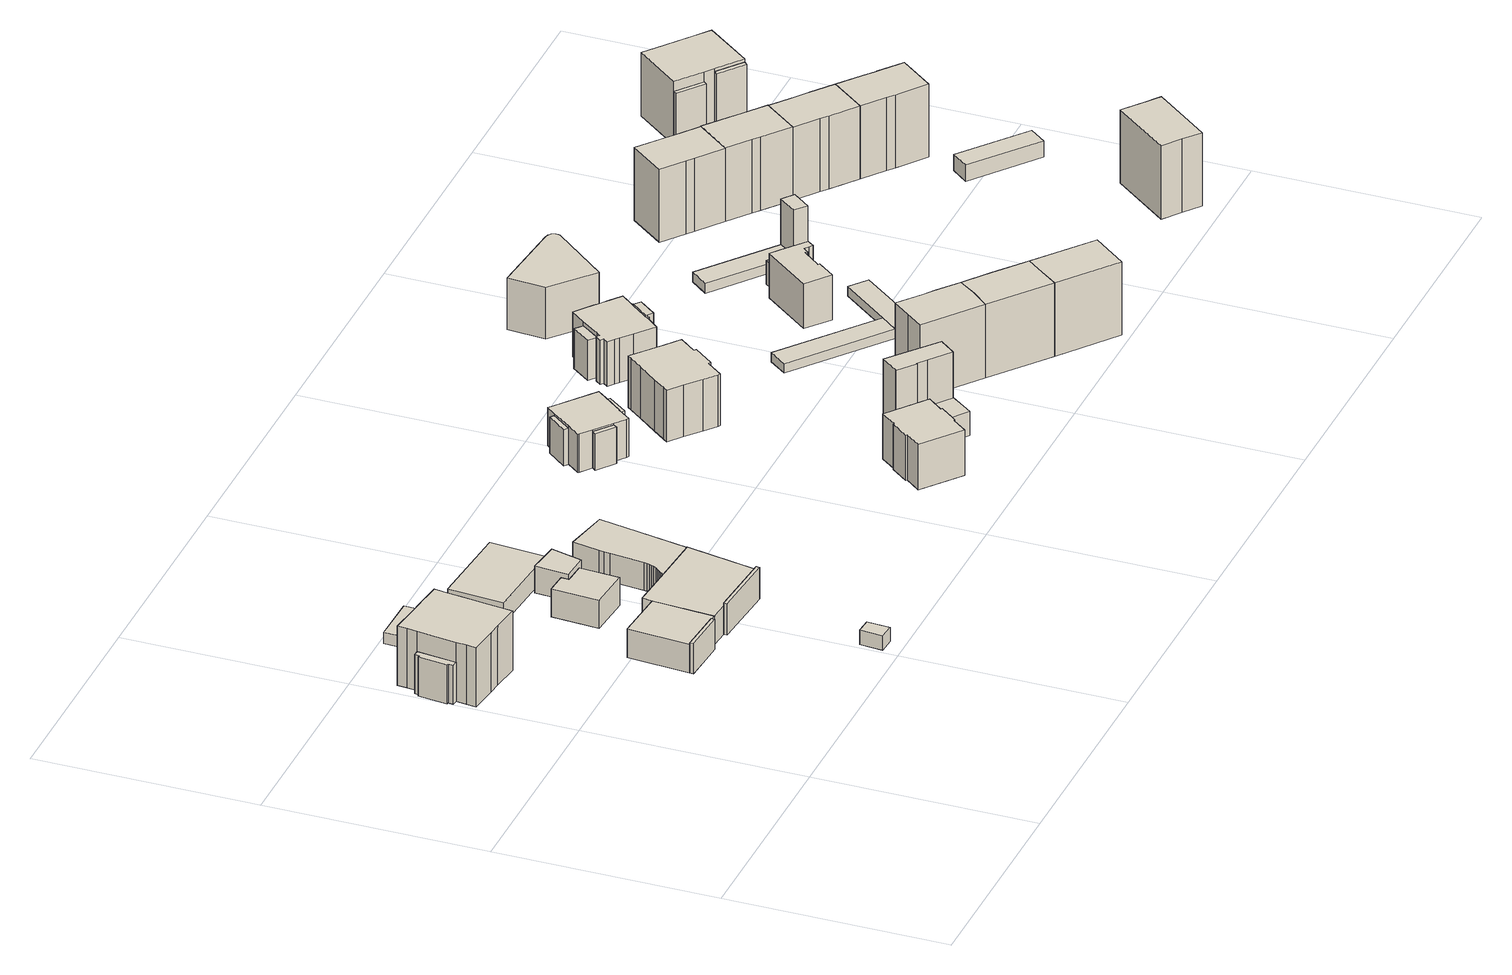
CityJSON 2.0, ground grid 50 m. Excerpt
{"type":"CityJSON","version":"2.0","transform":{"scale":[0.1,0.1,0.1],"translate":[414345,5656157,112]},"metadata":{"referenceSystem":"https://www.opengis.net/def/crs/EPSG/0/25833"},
"CityObjects":{
"building1":{"type":"Building","attributes":{"Gemeindeschluessel":14612000,"Geometrietyp2DReferenz":"3000","function":"31001_9998","roofType":"9999"},"children":["building1-1","building1-2","building1-3"]},
"building1-1":{"type":"BuildingPart","attributes":{"Dachtyp_tdc":"tdcFreeFormRoof","Dachneigung":77.12,"QualitaetDacherkennung":40,"Geometrietyp2DReferenz":"3000","measuredHeight":11.7,"roofType":"5000"},"parents":["building1"],"geometry":[{"type":"Solid","lod":"1","boundaries":[[[[0,1,2,3,4,5,6,7]],[[8,9,10,11,12,13,14,15]],[[7,9,8,0]],[[6,10,9,7]],[[5,11,10,6]],[[4,12,11,5]],[[3,13,12,4]],[[2,14,13,3]],[[1,15,14,2]],[[0,8,15,1]]]]}]},
"building1-2":{"type":"BuildingPart","attributes":{"Dachtyp_tdc":"tdcHipRoof","Dachneigung":29.69,"QualitaetDacherkennung":65,"Geometrietyp2DReferenz":"3000","measuredHeight":16.37,"roofType":"3200"},"parents":["building1"],"geometry":[{"type":"Solid","lod":"1","boundaries":[[[[16,17,18,19,20,21,22,23,24,25,26,27,28,29,30,31,32]],[[33,34,35,36,37,38,39,14,13,40,41,42,43,44,45,46,47]],[[32,33,47,16]],[[31,34,33,32]],[[30,35,34,31]],[[29,36,35,30]],[[28,37,36,29]],[[27,38,37,28]],[[26,39,38,27]],[[25,14,39,26]],[[24,13,14,25]],[[23,40,13,24]],[[22,41,40,23]],[[21,42,41,22]],[[20,43,42,21]],[[19,44,43,20]],[[18,45,44,19]],[[17,46,45,18]],[[16,47,46,17]]]]}]},
"building1-3":{"type":"BuildingPart","attributes":{"Dachtyp_tdc":"tdcFreeFormRoof","Dachneigung":70.6,"QualitaetDacherkennung":43,"Geometrietyp2DReferenz":"3000","measuredHeight":10.76,"roofType":"5000"},"parents":["building1"],"geometry":[{"type":"Solid","lod":"1","boundaries":[[[[48,49,50,51,52,53]],[[54,55,56,57,33,47]],[[53,54,47,48]],[[52,55,54,53]],[[51,56,55,52]],[[50,57,56,51]],[[49,33,57,50]],[[48,47,33,49]]]]}]},
"building2":{"type":"Building","attributes":{"Dachtyp_tdc":"tdcPolyFlatRoof","Gemeindeschluessel":14612000,"Dachneigung":0,"QualitaetDacherkennung":76,"Geometrietyp2DReferenz":"3000","measuredHeight":2.68,"function":"31001_9998","roofType":"1000"},"geometry":[{"type":"Solid","lod":"1","boundaries":[[[[58,59,60,61]],[[62,63,64,65]],[[61,63,62,58]],[[60,64,63,61]],[[59,65,64,60]],[[58,62,65,59]]]]}]},
"building3":{"type":"Building","attributes":{"Dachtyp_tdc":"tdcPolyFlatRoof","Gemeindeschluessel":14612000,"Dachneigung":7.28,"QualitaetDacherkennung":83,"Geometrietyp2DReferenz":"3000","measuredHeight":3.56,"function":"31001_9998","roofType":"2100"},"geometry":[{"type":"Solid","lod":"1","boundaries":[[[[66,67,68,69]],[[70,71,72,73]],[[69,71,70,66]],[[68,72,71,69]],[[67,73,72,68]],[[66,70,73,67]]]]}]},
"building4":{"type":"Building","attributes":{"Gemeindeschluessel":14612000,"Geometrietyp2DReferenz":"3000","function":"31001_9998","roofType":"9999"},"children":["building4-1","building4-2","building4-3","building4-4","building4-5"]},
"building4-1":{"type":"BuildingPart","attributes":{"Dachtyp_tdc":"tdcPolyFlatRoof","Dachneigung":0,"QualitaetDacherkennung":68,"Geometrietyp2DReferenz":"3000","measuredHeight":6.8,"roofType":"1000"},"parents":["building4"],"geometry":[{"type":"Solid","lod":"1","boundaries":[[[[74,75,76,77,78,79,80]],[[81,82,83,84,85,86,87]],[[80,82,81,74]],[[79,83,82,80]],[[78,84,83,79]],[[77,85,84,78]],[[76,86,85,77]],[[75,87,86,76]],[[74,81,87,75]]]]}]},
"building4-2":{"type":"BuildingPart","attributes":{"Dachtyp_tdc":"tdcPolyFlatRoof","Dachneigung":0,"QualitaetDacherkennung":80,"Geometrietyp2DReferenz":"3000","measuredHeight":6.83,"roofType":"1000"},"parents":["building4"],"geometry":[{"type":"Solid","lod":"1","boundaries":[[[[78,77,88,89,90]],[[84,91,92,93,85]],[[90,91,84,78]],[[89,92,91,90]],[[88,93,92,89]],[[77,85,93,88]],[[78,84,85,77]]]]}]},
"building4-3":{"type":"BuildingPart","attributes":{"Dachtyp_tdc":"tdcFreeFormRoof","Dachneigung":68.55,"QualitaetDacherkennung":29,"Geometrietyp2DReferenz":"3000","measuredHeight":8.02,"roofType":"5000"},"parents":["building4"],"geometry":[{"type":"Solid","lod":"1","boundaries":[[[[94,95,96,97]],[[82,98,99,83]],[[97,98,82,94]],[[96,99,98,97]],[[95,83,99,96]],[[94,82,83,95]]]]}]},
"building4-4":{"type":"BuildingPart","attributes":{"Dachtyp_tdc":"tdcPolyFlatRoof","Dachneigung":0,"QualitaetDacherkennung":92,"Geometrietyp2DReferenz":"3000","measuredHeight":6.71,"roofType":"1000"},"parents":["building4"],"geometry":[{"type":"Solid","lod":"1","boundaries":[[[[100,101,102,103,104,105,106,107,108,109,110,111,112,113,114,115,116]],[[81,87,117,118,119,120,121,122,123,124,125,126,127,128,129,130,131]],[[116,87,81,100]],[[115,117,87,116]],[[114,118,117,115]],[[113,119,118,114]],[[112,120,119,113]],[[111,121,120,112]],[[110,122,121,111]],[[109,123,122,110]],[[108,124,123,109]],[[107,125,124,108]],[[106,126,125,107]],[[105,127,126,106]],[[104,128,127,105]],[[103,129,128,104]],[[102,130,129,103]],[[101,131,130,102]],[[100,81,131,101]]]]}]},
"building4-5":{"type":"BuildingPart","attributes":{"Dachtyp_tdc":"tdcPolyFlatRoof","Dachneigung":0,"QualitaetDacherkennung":47,"Geometrietyp2DReferenz":"3000","measuredHeight":7.21,"roofType":"1000"},"parents":["building4"],"geometry":[{"type":"Solid","lod":"1","boundaries":[[[[132,133,134,135]],[[91,136,137,92]],[[135,136,91,132]],[[134,137,136,135]],[[133,92,137,134]],[[132,91,92,133]]]]}]},
"building5":{"type":"Building","attributes":{"Dachtyp_tdc":"tdcPolyFlatRoof","Gemeindeschluessel":14612000,"Dachneigung":0,"QualitaetDacherkennung":66,"Geometrietyp2DReferenz":"3000","measuredHeight":6.58,"function":"31001_9998","roofType":"1000"},"geometry":[{"type":"Solid","lod":"1","boundaries":[[[[138,139,140,141,142,143]],[[144,145,146,147,148,149]],[[143,145,144,138]],[[142,146,145,143]],[[141,147,146,142]],[[140,148,147,141]],[[139,149,148,140]],[[138,144,149,139]]]]}]},
"building6":{"type":"Building","attributes":{"Dachtyp_tdc":"tdcGableRoof","Gemeindeschluessel":14612000,"Dachneigung":13.09,"QualitaetDacherkennung":87,"Geometrietyp2DReferenz":"3000","measuredHeight":5.68,"function":"31001_9998","roofType":"3100"},"geometry":[{"type":"Solid","lod":"1","boundaries":[[[[150,151,152,153]],[[154,155,156,157]],[[153,155,154,150]],[[152,156,155,153]],[[151,157,156,152]],[[150,154,157,151]]]]}]},
"building7":{"type":"Building","attributes":{"Dachtyp_tdc":"tdcPolyFlatRoof","Gemeindeschluessel":14612000,"Dachneigung":3.24,"QualitaetDacherkennung":78,"Geometrietyp2DReferenz":"3000","measuredHeight":6.58,"function":"31001_9998","roofType":"2100"},"geometry":[{"type":"Solid","lod":"1","boundaries":[[[[158,159,160,161]],[[162,163,164,165]],[[161,163,162,158]],[[160,164,163,161]],[[159,165,164,160]],[[158,162,165,159]]]]}]},
"building8":{"type":"Building","attributes":{"Dachtyp_tdc":"tdcHipRoof","Gemeindeschluessel":14612000,"Dachneigung":22.91,"QualitaetDacherkennung":71,"Geometrietyp2DReferenz":"3000","measuredHeight":12.13,"function":"31001_9998","roofType":"3200"},"geometry":[{"type":"Solid","lod":"1","boundaries":[[[[166,167,168,169,170,171,172,173,174,175,176,177,178,179]],[[180,181,182,183,184,185,186,187,188,189,190,191,192,193]],[[179,181,180,166]],[[178,182,181,179]],[[177,183,182,178]],[[176,184,183,177]],[[175,185,184,176]],[[174,186,185,175]],[[173,187,186,174]],[[172,188,187,173]],[[171,189,188,172]],[[170,190,189,171]],[[169,191,190,170]],[[168,192,191,169]],[[167,193,192,168]],[[166,180,193,167]]]]}]},
"building9":{"type":"Building","attributes":{"Gemeindeschluessel":14612000,"Geometrietyp2DReferenz":"3000","function":"31001_9998","roofType":"9999"},"children":["building9-1","building9-2","building9-3","building9-4","building9-5"]},
"building9-1":{"type":"BuildingPart","attributes":{"Dachtyp_tdc":"tdcFreeFormRoof","Dachneigung":55.07,"QualitaetDacherkennung":5,"Geometrietyp2DReferenz":"3000","measuredHeight":9.08,"roofType":"5000"},"parents":["building9"],"geometry":[{"type":"Solid","lod":"1","boundaries":[[[[194,195,196,197]],[[198,199,200,201]],[[197,198,201,194]],[[196,199,198,197]],[[195,200,199,196]],[[194,201,200,195]]]]}]},
"building9-2":{"type":"BuildingPart","attributes":{"Dachtyp_tdc":"tdcTentRoof","Dachneigung":23.55,"QualitaetDacherkennung":60,"Geometrietyp2DReferenz":"3000","measuredHeight":10.52,"roofType":"3500"},"parents":["building9"],"geometry":[{"type":"Solid","lod":"1","boundaries":[[[[202,203,204,205,206,207,208,209,210,211,212,213,214,215]],[[216,217,218,219,220,221,222,223,224,201,200,225,226,227]],[[214,217,216,215]],[[213,218,217,214]],[[212,219,218,213]],[[211,220,219,212]],[[210,221,220,211]],[[209,222,221,210]],[[208,223,222,209]],[[207,224,223,208]],[[206,201,224,207]],[[205,200,201,206]],[[204,225,200,205]],[[203,226,225,204]],[[202,227,226,203]],[[215,216,227,202]]]]}]},
"building9-3":{"type":"BuildingPart","attributes":{"Dachtyp_tdc":"tdcFreeFormRoof","Dachneigung":49.3,"QualitaetDacherkennung":34,"Geometrietyp2DReferenz":"3000","measuredHeight":8.2,"roofType":"5000"},"parents":["building9"],"geometry":[{"type":"Solid","lod":"1","boundaries":[[[[228,229,230,231,232,233,234,235]],[[236,237,238,239,240,219,218,241]],[[235,237,236,228]],[[234,238,237,235]],[[233,239,238,234]],[[232,240,239,233]],[[231,219,240,232]],[[230,218,219,231]],[[229,241,218,230]],[[228,236,241,229]]]]}]},
"building9-4":{"type":"BuildingPart","attributes":{"Dachtyp_tdc":"tdcGableRoof","Dachneigung":22.53,"QualitaetDacherkennung":47,"Geometrietyp2DReferenz":"3000","measuredHeight":9.14,"roofType":"3100"},"parents":["building9"],"geometry":[{"type":"Solid","lod":"1","boundaries":[[[[242,243,244,245]],[[216,227,246,247]],[[244,227,216,245]],[[243,246,227,244]],[[242,247,246,243]],[[245,216,247,242]]]]}]},
"building9-5":{"type":"BuildingPart","attributes":{"Dachtyp_tdc":"tdcGableRoof","Dachneigung":24.56,"QualitaetDacherkennung":49,"Geometrietyp2DReferenz":"3000","measuredHeight":9.2,"roofType":"3100"},"parents":["building9"],"geometry":[{"type":"Solid","lod":"1","boundaries":[[[[248,249,250,251]],[[220,252,253,221]],[[251,252,220,248]],[[250,253,252,251]],[[249,221,253,250]],[[248,220,221,249]]]]}]},
"building10":{"type":"Building","attributes":{"Gemeindeschluessel":14612000,"Geometrietyp2DReferenz":"3000","function":"31001_9998","roofType":"9999"},"children":["building10-1","building10-2"]},
"building10-1":{"type":"BuildingPart","attributes":{"Dachtyp_tdc":"tdcFreeFormRoof","Dachneigung":62.85,"QualitaetDacherkennung":5,"Geometrietyp2DReferenz":"3000","measuredHeight":19.36,"roofType":"5000"},"parents":["building10"],"geometry":[{"type":"Solid","lod":"1","boundaries":[[[[254,255,256,257,258,259,260,261,262,263]],[[264,265,266,267,268,269,270,271,272,273]],[[263,265,264,254]],[[262,266,265,263]],[[261,267,266,262]],[[260,268,267,261]],[[259,269,268,260]],[[258,270,269,259]],[[257,271,270,258]],[[256,272,271,257]],[[255,273,272,256]],[[254,264,273,255]]]]}]},
"building10-2":{"type":"BuildingPart","attributes":{"Dachtyp_tdc":"tdcPolyFlatRoof","Dachneigung":4.81,"QualitaetDacherkennung":72,"Geometrietyp2DReferenz":"3000","measuredHeight":5.94,"roofType":"2100"},"parents":["building10"],"geometry":[{"type":"Solid","lod":"1","boundaries":[[[[274,275,276,277,278,279]],[[280,281,272,271,282,283]],[[279,281,280,274]],[[278,272,281,279]],[[277,271,272,278]],[[276,282,271,277]],[[275,283,282,276]],[[274,280,283,275]]]]}]},
"building11":{"type":"Building","attributes":{"Dachtyp_tdc":"tdcHipRoof","Gemeindeschluessel":14612000,"Dachneigung":24.97,"QualitaetDacherkennung":79,"Geometrietyp2DReferenz":"3000","measuredHeight":13.96,"function":"31001_9998","roofType":"3200"},"geometry":[{"type":"Solid","lod":"1","boundaries":[[[[284,285,286,287,288,289,290,291,292,293,294,295,296,297,298,299,300,301]],[[302,303,304,305,306,307,308,309,310,311,312,313,314,315,316,317,318,319]],[[301,303,302,284]],[[300,304,303,301]],[[299,305,304,300]],[[298,306,305,299]],[[297,307,306,298]],[[296,308,307,297]],[[295,309,308,296]],[[294,310,309,295]],[[293,311,310,294]],[[292,312,311,293]],[[291,313,312,292]],[[290,314,313,291]],[[289,315,314,290]],[[288,316,315,289]],[[287,317,316,288]],[[286,318,317,287]],[[285,319,318,286]],[[284,302,319,285]]]]}]},
"building12":{"type":"Building","attributes":{"Dachtyp_tdc":"tdcGableRoof","Gemeindeschluessel":14612000,"Dachneigung":35.28,"QualitaetDacherkennung":70,"Geometrietyp2DReferenz":"3000","measuredHeight":19.26,"function":"31001_9998","roofType":"3100"},"geometry":[{"type":"Solid","lod":"1","boundaries":[[[[320,321,322,323,324,325,326,327]],[[328,329,330,331,332,333,334,335]],[[327,329,328,320]],[[326,330,329,327]],[[325,331,330,326]],[[324,332,331,325]],[[323,333,332,324]],[[322,334,333,323]],[[321,335,334,322]],[[320,328,335,321]]]]}]},
"building13":{"type":"Building","attributes":{"Gemeindeschluessel":14612000,"Geometrietyp2DReferenz":"3000","function":"31001_9998","roofType":"9999"},"children":["building13-1","building13-2","building13-3"]},
"building13-1":{"type":"BuildingPart","attributes":{"Dachtyp_tdc":"tdcFreeFormRoof","Dachneigung":23.14,"QualitaetDacherkennung":11,"Geometrietyp2DReferenz":"3000","measuredHeight":11.08,"roofType":"5000"},"parents":["building13"],"geometry":[{"type":"Solid","lod":"1","boundaries":[[[[336,337,338,339,340,341]],[[342,343,344,345,346,347]],[[341,342,347,336]],[[340,343,342,341]],[[339,344,343,340]],[[338,345,344,339]],[[337,346,345,338]],[[336,347,346,337]]]]}]},
"building13-2":{"type":"BuildingPart","attributes":{"Dachtyp_tdc":"tdcPolyFlatRoof","Dachneigung":18.77,"QualitaetDacherkennung":40,"Geometrietyp2DReferenz":"3000","measuredHeight":9.88,"roofType":"2100"},"parents":["building13"],"geometry":[{"type":"Solid","lod":"1","boundaries":[[[[348,349,350,351]],[[352,353,354,355]],[[351,353,352,348]],[[350,354,353,351]],[[349,355,354,350]],[[348,352,355,349]]]]}]},
"building13-3":{"type":"BuildingPart","attributes":{"Dachtyp_tdc":"tdcTentRoof","Dachneigung":29.24,"QualitaetDacherkennung":59,"Geometrietyp2DReferenz":"3000","measuredHeight":12.45,"roofType":"3500"},"parents":["building13"],"geometry":[{"type":"Solid","lod":"1","boundaries":[[[[356,357,358,359,360,361,362,363,364,365,366,367,368,369,370,371,372,373,374,375,376,377,378]],[[379,380,354,353,381,382,383,384,385,386,347,346,345,387,388,389,390,391,392,393,394,395,396]],[[378,380,379,356]],[[377,354,380,378]],[[376,353,354,377]],[[375,381,353,376]],[[374,382,381,375]],[[373,383,382,374]],[[372,384,383,373]],[[371,385,384,372]],[[370,386,385,371]],[[369,347,386,370]],[[368,346,347,369]],[[367,345,346,368]],[[366,387,345,367]],[[365,388,387,366]],[[364,389,388,365]],[[363,390,389,364]],[[362,391,390,363]],[[361,392,391,362]],[[360,393,392,361]],[[359,394,393,360]],[[358,395,394,359]],[[357,396,395,358]],[[356,379,396,357]]]]}]},
"building14":{"type":"Building","attributes":{"Dachtyp_tdc":"tdcPolyFlatRoof","Gemeindeschluessel":14612000,"Dachneigung":2.9,"QualitaetDacherkennung":82,"Geometrietyp2DReferenz":"3000","measuredHeight":2.39,"function":"31001_2463","roofType":"2100"},"geometry":[{"type":"Solid","lod":"1","boundaries":[[[[397,398,399,400]],[[401,402,403,404]],[[400,402,401,397]],[[399,403,402,400]],[[398,404,403,399]],[[397,401,404,398]]]]}]},
"building15":{"type":"Building","attributes":{"Dachtyp_tdc":"tdcGableRoof","Gemeindeschluessel":14612000,"Dachneigung":35.36,"QualitaetDacherkennung":72,"Geometrietyp2DReferenz":"3000","measuredHeight":19.26,"function":"31001_9998","roofType":"3100"},"geometry":[{"type":"Solid","lod":"1","boundaries":[[[[405,322,406,407,408,409,410,324,323]],[[411,333,332,412,413,414,415,416,334]],[[323,333,411,405]],[[324,332,333,323]],[[410,412,332,324]],[[409,413,412,410]],[[408,414,413,409]],[[407,415,414,408]],[[406,416,415,407]],[[322,334,416,406]],[[405,411,334,322]]]]}]},
"building16":{"type":"Building","attributes":{"Dachtyp_tdc":"tdcGableRoof","Gemeindeschluessel":14612000,"Dachneigung":35.28,"QualitaetDacherkennung":72,"Geometrietyp2DReferenz":"3000","measuredHeight":19.25,"function":"31001_9998","roofType":"3100"},"geometry":[{"type":"Solid","lod":"1","boundaries":[[[[417,418,408,406]],[[419,416,414,420]],[[406,416,419,417]],[[408,414,416,406]],[[418,420,414,408]],[[417,419,420,418]]]]}]},
"building17":{"type":"Building","attributes":{"Gemeindeschluessel":14612000,"Dachtyp_tdc":"tdcPolyFlatRoof","Dachneigung":0,"QualitaetDacherkennung":47,"Geometrietyp2DReferenz":"3000","measuredHeight":12.3,"function":"31001_9998","roofType":"1000"},"geometry":[{"type":"Solid","lod":"1","boundaries":[[[[421,422,423,424,425,426,427,428,429,430,431,432,433,434,435,436]],[[437,438,439,440,441,442,443,444,445,446,447,448,449,450,451,452]],[[436,438,437,421]],[[435,439,438,436]],[[434,440,439,435]],[[433,441,440,434]],[[432,442,441,433]],[[431,443,442,432]],[[430,444,443,431]],[[429,445,444,430]],[[428,446,445,429]],[[427,447,446,428]],[[426,448,447,427]],[[425,449,448,426]],[[424,450,449,425]],[[423,451,450,424]],[[422,452,451,423]],[[421,437,452,422]]]]}]},
"building18":{"type":"Building","attributes":{"Dachtyp_tdc":"tdcPolyFlatRoof","Gemeindeschluessel":14612000,"Dachneigung":0,"QualitaetDacherkennung":65,"Geometrietyp2DReferenz":"3000","measuredHeight":2.32,"function":"31001_2463","roofType":"1000"},"geometry":[{"type":"Solid","lod":"1","boundaries":[[[[453,454,455,456,457]],[[404,403,458,459,460]],[[457,403,404,453]],[[456,458,403,457]],[[455,459,458,456]],[[454,460,459,455]],[[453,404,460,454]]]]}]},
"building19":{"type":"Building","attributes":{"Dachtyp_tdc":"tdcPolyFlatRoof","Gemeindeschluessel":14612000,"Dachneigung":3.62,"QualitaetDacherkennung":62,"Geometrietyp2DReferenz":"3000","measuredHeight":10.94,"function":"31001_9998","roofType":"2100"},"geometry":[{"type":"Solid","lod":"1","boundaries":[[[[461,462,463,464,465,466,467,468,469,470,471,472,473,474,475]],[[476,477,478,479,480,481,482,483,484,485,486,487,488,489,490]],[[475,477,476,461]],[[474,478,477,475]],[[473,479,478,474]],[[472,480,479,473]],[[471,481,480,472]],[[470,482,481,471]],[[469,483,482,470]],[[468,484,483,469]],[[467,485,484,468]],[[466,486,485,467]],[[465,487,486,466]],[[464,488,487,465]],[[463,489,488,464]],[[462,490,489,463]],[[461,476,490,462]]]]}]},
"building20":{"type":"Building","attributes":{"Dachtyp_tdc":"tdcPolyFlatRoof","Gemeindeschluessel":14612000,"Dachneigung":17.4,"QualitaetDacherkennung":10,"Geometrietyp2DReferenz":"3000","measuredHeight":6.63,"function":"31001_9998","roofType":"2100"},"geometry":[{"type":"Solid","lod":"1","boundaries":[[[[491,492,493,494]],[[495,496,497,498]],[[494,496,495,491]],[[493,497,496,494]],[[492,498,497,493]],[[491,495,498,492]]]]}]},
"building21":{"type":"Building","attributes":{"Dachtyp_tdc":"tdcPolyFlatRoof","Gemeindeschluessel":14612000,"Dachneigung":2.65,"QualitaetDacherkennung":78,"Geometrietyp2DReferenz":"3000","measuredHeight":2.42,"function":"31001_2463","roofType":"2100"},"geometry":[{"type":"Solid","lod":"1","boundaries":[[[[499,500,501,502]],[[503,504,505,506]],[[502,504,503,499]],[[501,505,504,502]],[[500,506,505,501]],[[499,503,506,500]]]]}]},
"building22":{"type":"Building","attributes":{"Dachtyp_tdc":"tdcGableRoof","Gemeindeschluessel":14612000,"Dachneigung":58.42,"QualitaetDacherkennung":4,"Geometrietyp2DReferenz":"3000","measuredHeight":14.55,"function":"31001_2463","roofType":"3100"},"geometry":[{"type":"Solid","lod":"1","boundaries":[[[[507,508,509,510]],[[506,505,511,512]],[[510,505,506,507]],[[509,511,505,510]],[[508,512,511,509]],[[507,506,512,508]]]]}]},
"building23":{"type":"Building","attributes":{"Dachtyp_tdc":"tdcFreeFormRoof","Gemeindeschluessel":14612000,"Dachneigung":35.99,"QualitaetDacherkennung":70,"Geometrietyp2DReferenz":"3000","measuredHeight":19.2,"function":"31001_9998","roofType":"5000"},"geometry":[{"type":"Solid","lod":"1","boundaries":[[[[513,514,515,516,517,518,519,520]],[[521,522,523,524,525,526,527,528]],[[520,522,521,513]],[[519,523,522,520]],[[518,524,523,519]],[[517,525,524,518]],[[516,526,525,517]],[[515,527,526,516]],[[514,528,527,515]],[[513,521,528,514]]]]}]},
"building24":{"type":"Building","attributes":{"Dachtyp_tdc":"tdcFreeFormRoof","Gemeindeschluessel":14612000,"Dachneigung":35.92,"QualitaetDacherkennung":72,"Geometrietyp2DReferenz":"3000","measuredHeight":19.21,"function":"31001_9998","roofType":"5000"},"geometry":[{"type":"Solid","lod":"1","boundaries":[[[[529,530,531,532,533,534,535,536]],[[528,527,537,538,539,540,541,542]],[[536,527,528,529]],[[535,537,527,536]],[[534,538,537,535]],[[533,539,538,534]],[[532,540,539,533]],[[531,541,540,532]],[[530,542,541,531]],[[529,528,542,530]]]]}]},
"building25":{"type":"Building","attributes":{"Dachtyp_tdc":"tdcGableRoof","Gemeindeschluessel":14612000,"Dachneigung":35.6,"QualitaetDacherkennung":80,"Geometrietyp2DReferenz":"3000","measuredHeight":19.22,"function":"31001_9998","roofType":"3100"},"geometry":[{"type":"Solid","lod":"1","boundaries":[[[[543,544,545,546,547,548,549]],[[550,551,552,553,554,555,556]],[[549,551,550,543]],[[548,552,551,549]],[[547,553,552,548]],[[546,554,553,547]],[[545,555,554,546]],[[544,556,555,545]],[[543,550,556,544]]]]}]},
"building26":{"type":"Building","attributes":{"Dachtyp_tdc":"tdcFreeFormRoof","Gemeindeschluessel":14612000,"Dachneigung":35.3,"QualitaetDacherkennung":72,"Geometrietyp2DReferenz":"3000","measuredHeight":19.19,"function":"31001_9998","roofType":"5000"},"geometry":[{"type":"Solid","lod":"1","boundaries":[[[[557,558,559,560,561,562,563,564,565]],[[540,539,566,567,568,569,570,571,572]],[[565,539,540,557]],[[564,566,539,565]],[[563,567,566,564]],[[562,568,567,563]],[[561,569,568,562]],[[560,570,569,561]],[[559,571,570,560]],[[558,572,571,559]],[[557,540,572,558]]]]}]},
"building27":{"type":"Building","attributes":{"Dachtyp_tdc":"tdcHipAndGableRoof","Gemeindeschluessel":14612000,"Dachneigung":14.43,"QualitaetDacherkennung":9,"Geometrietyp2DReferenz":"3000","measuredHeight":5.55,"function":"31001_2463","roofType":"5000"},"geometry":[{"type":"Solid","lod":"1","boundaries":[[[[573,574,575,576]],[[577,578,579,580]],[[576,578,577,573]],[[575,579,578,576]],[[574,580,579,575]],[[573,577,580,574]]]]}]},
"building28":{"type":"Building","attributes":{"Dachtyp_tdc":"tdcFreeFormRoof","Gemeindeschluessel":14612000,"Dachneigung":35.57,"QualitaetDacherkennung":72,"Geometrietyp2DReferenz":"3000","measuredHeight":19.19,"function":"31001_9998","roofType":"5000"},"geometry":[{"type":"Solid","lod":"1","boundaries":[[[[561,560,581,582,583,584,585,586,587]],[[569,588,589,590,591,592,593,594,570]],[[587,588,569,561]],[[586,589,588,587]],[[585,590,589,586]],[[584,591,590,585]],[[583,592,591,584]],[[582,593,592,583]],[[581,594,593,582]],[[560,570,594,581]],[[561,569,570,560]]]]}]},
"building29":{"type":"Building","attributes":{"Gemeindeschluessel":14612000,"Geometrietyp2DReferenz":"3000","function":"31001_9998","roofType":"9999"},"children":["building29-1","building29-2","building29-3","building29-4","building29-5"]},
"building29-1":{"type":"BuildingPart","attributes":{"Dachtyp_tdc":"tdcFreeFormRoof","Dachneigung":67.02,"QualitaetDacherkennung":8,"Geometrietyp2DReferenz":"3000","measuredHeight":13.4,"roofType":"5000"},"parents":["building29"],"geometry":[{"type":"Solid","lod":"1","boundaries":[[[[595,596,597,598]],[[599,600,601,602]],[[598,600,599,595]],[[597,601,600,598]],[[596,602,601,597]],[[595,599,602,596]]]]}]},
"building29-2":{"type":"BuildingPart","attributes":{"Dachtyp_tdc":"tdcPolyFlatRoof","Dachneigung":15.91,"QualitaetDacherkennung":31,"Geometrietyp2DReferenz":"3000","measuredHeight":12.54,"roofType":"2100"},"parents":["building29"],"geometry":[{"type":"Solid","lod":"1","boundaries":[[[[603,604,605,606,607,608]],[[609,610,611,612,613,614]],[[608,610,609,603]],[[607,611,610,608]],[[606,612,611,607]],[[605,613,612,606]],[[604,614,613,605]],[[603,609,614,604]]]]}]},
"building29-3":{"type":"BuildingPart","attributes":{"Dachtyp_tdc":"tdcPolyFlatRoof","Dachneigung":14.24,"QualitaetDacherkennung":31,"Geometrietyp2DReferenz":"3000","measuredHeight":12.57,"roofType":"2100"},"parents":["building29"],"geometry":[{"type":"Solid","lod":"1","boundaries":[[[[615,616,617,618,619]],[[612,611,620,621,622]],[[619,611,612,615]],[[618,620,611,619]],[[617,621,620,618]],[[616,622,621,617]],[[615,612,622,616]]]]}]},
"building29-4":{"type":"BuildingPart","attributes":{"Dachtyp_tdc":"tdcGableRoof","Dachneigung":46.93,"QualitaetDacherkennung":5,"Geometrietyp2DReferenz":"3000","measuredHeight":16.97,"roofType":"3100"},"parents":["building29"],"geometry":[{"type":"Solid","lod":"1","boundaries":[[[[623,624,625,626]],[[627,628,629,630]],[[626,628,627,623]],[[625,629,628,626]],[[624,630,629,625]],[[623,627,630,624]]]]}]},
"building29-5":{"type":"BuildingPart","attributes":{"Dachtyp_tdc":"tdcPolyFlatRoof","Dachneigung":0,"QualitaetDacherkennung":55,"Geometrietyp2DReferenz":"3000","measuredHeight":15.26,"roofType":"1000"},"parents":["building29"],"geometry":[{"type":"Solid","lod":"1","boundaries":[[[[631,632,633,634,635,636,637,638]],[[622,639,627,630,599,602,640,613]],[[637,639,622,638]],[[636,627,639,637]],[[635,630,627,636]],[[634,599,630,635]],[[633,602,599,634]],[[632,640,602,633]],[[631,613,640,632]],[[638,622,613,631]]]]}]}
},
"vertices":[
[6,787,101],[4,775,101],[17,773,101],[27,862,101],[15,863,101],[13,852,101],[8,852,101],[1,787,101],[6,787,8],[1,787,8],[8,852,8],[13,852,8],[15,863,8],[27,862,8],[17,773,8],[4,775,8],
[185,833,149],[188,859,149],[192,888,149],[145,894,149],[127,896,149],[98,899,149],[32,907,149],[30,885,149],[27,862,149],[17,773,149],[14,750,149],[11,728,149],[76,720,149],[106,717,149],[170,709,149],[174,739,149],[177,764,149],[177,764,8],[174,739,8],[170,709,8],[106,717,8],[76,720,8],[11,728,8],[14,750,8],[30,885,8],[32,907,8],[98,899,8],[127,896,8],[145,894,8],[192,888,8],[188,859,8],[185,833,8],
[185,833,107],[177,764,107],[189,763,107],[191,777,107],[196,817,107],[198,832,107],[198,832,8],[196,817,8],[191,777,8],[189,763,8],
[169,937,36],[279,936,36],[280,988,36],[170,990,36],[169,937,9],[170,990,9],[280,988,9],[279,936,9],
[527,27,55],[530,79,55],[495,81,55],[491,29,55],[527,27,21],[491,29,21],[495,81,21],[530,79,21],
[617,502,89],[499,510,89],[401,517,89],[399,494,89],[389,355,89],[432,352,89],[587,341,89],[617,502,21],[587,341,21],[432,352,21],[389,355,21],[399,494,21],[401,517,21],[499,510,21],
[279,503,89],[269,363,89],[372,356,89],[372,356,21],[269,363,21],[279,503,21],
[587,341,96],[432,352,96],[432,344,96],[585,333,96],[585,333,21],[432,344,21],
[617,502,88],[655,707,88],[553,726,88],[542,665,88],[540,653,88],[539,640,88],[533,563,88],[531,556,88],[529,550,88],[527,545,88],[524,539,88],[521,533,88],[517,528,88],[513,523,88],[509,518,88],[505,514,88],[499,510,88],[505,514,21],[509,518,21],[513,523,21],[517,528,21],[521,533,21],[524,539,21],[527,545,21],[529,550,21],[531,556,21],[533,563,21],[539,640,21],[540,653,21],[542,665,21],[553,726,21],[655,707,21],
[372,356,93],[269,363,93],[269,355,93],[371,348,93],[371,348,21],[269,355,21],
[374,600,80],[472,593,80],[478,683,80],[428,686,80],[429,704,80],[381,707,80],[374,600,14],[381,707,14],[429,704,14],[428,686,14],[478,683,14],[472,593,14],
[523,773,61],[533,899,61],[335,914,61],[325,789,61],[523,773,12],[325,789,12],[335,914,12],[533,899,12],
[455,771,78],[450,695,78],[510,691,78],[528,762,78],[455,771,14],[528,762,14],[510,691,14],[450,695,14],
[1214,168,139],[1225,182,139],[1222,184,139],[1250,219,139],[1163,287,139],[1136,252,139],[1133,253,139],[1102,214,139],[1105,212,139],[1078,178,139],[1164,110,139],[1191,144,139],[1193,142,139],[1203,154,139],[1214,168,31],[1203,154,31],[1193,142,31],[1191,144,31],[1164,110,31],[1078,178,31],[1105,212,31],[1102,214,31],[1133,253,31],[1136,252,31],[1163,287,31],[1250,219,31],[1222,184,31],[1225,182,31],
[962,794,116],[923,825,116],[917,817,116],[956,786,116],[956,786,29],[917,817,29],[923,825,29],[962,794,29],
[919,876,120],[896,847,120],[898,845,120],[923,825,120],[962,794,120],[986,775,120],[990,772,120],[1012,801,120],[1013,801,120],[1048,845,120],[1065,866,120],[978,935,120],[971,941,120],[954,920,120],[954,920,29],[971,941,29],[978,935,29],[1065,866,29],[1048,845,29],[1013,801,29],[1012,801,29],[990,772,29],[986,775,29],[898,845,29],[896,847,29],[919,876,29],
[1013,920,103],[985,942,103],[978,935,103],[1065,866,103],[1071,874,103],[1036,902,103],[1042,908,103],[1019,927,103],[1013,920,29],[1019,927,29],[1042,908,29],[1036,902,29],[1071,874,29],[985,942,29],
[945,927,115],[909,883,115],[919,876,115],[954,920,115],[909,883,29],[945,927,29],
[1048,845,115],[1013,801,115],[1022,793,115],[1057,838,115],[1057,838,29],[1022,793,29],
[1279,257,197],[1281,259,197],[1301,243,197],[1349,206,197],[1375,239,197],[1379,242,197],[1378,242,197],[1273,328,197],[1242,290,197],[1240,288,197],[1279,257,31],[1240,288,31],[1242,290,31],[1273,328,31],[1378,242,31],[1379,242,31],[1375,239,31],[1349,206,31],[1301,243,31],[1281,259,31],
[1262,191,88],[1311,155,88],[1327,175,88],[1349,206,88],[1301,243,88],[1278,212,88],[1262,191,31],[1278,212,31],[1327,175,31],[1311,155,31],
[1203,676,152],[1239,721,152],[1234,725,152],[1264,763,152],[1232,788,152],[1197,817,152],[1171,838,152],[1166,841,152],[1159,832,152],[1136,803,152],[1100,758,152],[1078,730,152],[1070,721,152],[1102,696,152],[1137,667,152],[1164,645,152],[1168,642,152],[1198,680,152],[1203,676,29],[1198,680,29],[1168,642,29],[1164,645,29],[1137,667,29],[1102,696,29],[1070,721,29],[1078,730,29],[1100,758,29],[1136,803,29],[1159,832,29],[1166,841,29],[1171,838,29],[1197,817,29],[1232,788,29],[1264,763,29],[1234,725,29],[1239,721,29],
[1442,340,204],[1412,301,204],[1532,206,204],[1565,243,204],[1594,283,204],[1548,320,204],[1524,338,204],[1473,379,204],[1442,340,29],[1473,379,29],[1524,338,29],[1548,320,29],[1594,283,29],[1565,243,29],[1532,206,29],[1412,301,29],
[1383,914,134],[1351,874,134],[1355,871,134],[1366,863,134],[1397,902,134],[1387,910,134],[1387,910,25],[1397,902,25],[1366,863,25],[1355,871,25],[1351,874,25],[1383,914,25],
[1273,1000,120],[1240,958,120],[1258,944,120],[1290,986,120],[1273,1000,25],[1290,986,25],[1258,944,25],[1240,958,25],
[1245,941,131],[1234,928,131],[1241,923,131],[1233,912,131],[1247,901,131],[1256,894,131],[1281,873,131],[1323,840,131],[1339,859,131],[1348,870,131],[1352,867,131],[1355,871,131],[1351,874,131],[1383,914,131],[1409,946,131],[1382,967,131],[1372,976,131],[1367,979,131],[1355,989,131],[1316,1019,131],[1290,986,131],[1258,944,131],[1251,936,131],[1245,941,25],[1251,936,25],[1316,1019,25],[1355,989,25],[1367,979,25],[1372,976,25],[1382,967,25],[1409,946,25],[1352,867,25],[1348,870,25],[1339,859,25],[1323,840,25],[1281,873,25],[1256,894,25],[1247,901,25],[1233,912,25],[1241,923,25],[1234,928,25],
[1402,593,52],[1607,431,52],[1639,470,52],[1433,633,52],[1402,593,30],[1433,633,30],[1639,470,30],[1607,431,30],
[1564,243,204],[1660,105,204],[1690,144,204],[1721,183,204],[1672,222,204],[1651,239,204],[1564,243,29],[1651,239,29],[1672,222,29],[1721,183,29],[1690,144,29],[1660,105,29],
[1785,7,204],[1846,84,204],[1785,7,29],[1846,84,29],
[1572,1146,138],[1573,1149,138],[1573,1152,138],[1573,1155,138],[1572,1158,138],[1571,1160,138],[1570,1163,138],[1568,1165,138],[1565,1167,138],[1563,1168,138],[1560,1169,138],[1557,1170,138],[1379,1186,138],[1373,1100,138],[1467,1020,138],[1571,1144,138],[1572,1146,15],[1571,1144,15],[1467,1020,15],[1373,1100,15],[1379,1186,15],[1557,1170,15],[1560,1169,15],[1563,1168,15],[1565,1167,15],[1568,1165,15],[1570,1163,15],[1571,1160,15],[1572,1158,15],[1573,1155,15],[1573,1152,15],[1573,1149,15],
[1607,431,53],[1647,399,53],[1764,548,53],[1725,579,53],[1639,470,53],[1725,579,30],[1764,548,30],[1647,399,30],
[1577,618,136],[1630,576,136],[1660,615,136],[1657,618,136],[1677,642,136],[1684,651,136],[1691,659,136],[1695,655,136],[1699,660,136],[1704,666,136],[1714,658,136],[1721,653,136],[1733,668,136],[1681,710,136],[1662,725,136],[1577,618,29],[1662,725,29],[1681,710,29],[1733,668,29],[1721,653,29],[1714,658,29],[1704,666,29],[1699,660,29],[1695,655,29],[1691,659,29],[1684,651,29],[1677,642,29],[1657,618,29],[1660,615,29],[1630,576,29],
[1713,752,83],[1681,710,83],[1733,668,83],[1769,710,83],[1713,752,27],[1769,710,27],[1733,668,27],[1681,710,27],
[1639,855,48],[1803,726,48],[1834,766,48],[1671,895,48],[1639,855,25],[1671,895,25],[1834,766,25],[1803,726,25],
[1803,726,157],[1829,706,157],[1860,746,157],[1834,766,157],[1860,746,25],[1829,706,25],
[1858,963,196],[1916,918,196],[1977,995,196],[1928,1033,196],[1905,1052,196],[1854,1092,196],[1793,1014,196],[1843,975,196],[1858,963,22],[1843,975,22],[1793,1014,22],[1854,1092,22],[1905,1052,22],[1928,1033,22],[1977,995,22],[1916,918,22],
[1916,918,197],[1966,879,197],[1982,867,197],[2041,820,197],[2101,897,197],[2053,935,197],[2028,955,197],[1977,995,197],[2028,955,22],[2053,935,22],[2101,897,22],[2041,820,22],[1982,867,22],[1966,879,22],
[2275,65,200],[2313,35,200],[2413,162,200],[2374,192,200],[2373,193,200],[2336,222,200],[2236,95,200],[2275,65,25],[2236,95,25],[2336,222,25],[2373,193,25],[2374,192,25],[2413,162,25],[2313,35,25],
[2041,820,196],[2093,780,196],[2109,767,196],[2167,722,196],[2227,799,196],[2180,836,196],[2178,838,196],[2155,855,196],[2101,897,196],[2155,855,22],[2178,838,22],[2180,836,22],[2227,799,22],[2167,722,22],[2109,767,22],[2093,780,22],
[2403,440,64],[2260,554,64],[2230,517,64],[2374,403,64],[2403,440,25],[2374,403,25],[2230,517,25],[2260,554,25],
[2217,683,196],[2233,670,196],[2295,622,196],[2355,698,196],[2304,738,196],[2302,739,196],[2278,759,196],[2278,759,22],[2302,739,22],[2304,738,22],[2355,698,22],[2295,622,22],[2233,670,22],[2217,683,22],
[2217,1080,145],[2161,1124,145],[2155,1117,145],[2211,1073,145],[2217,1080,17],[2211,1073,17],[2155,1117,17],[2161,1124,17],
[2309,1198,139],[2283,1218,139],[2271,1202,139],[2314,1169,139],[2321,1178,139],[2304,1191,139],[2309,1198,17],[2304,1191,17],[2321,1178,17],[2314,1169,17],[2271,1202,17],[2283,1218,17],
[2314,1169,140],[2342,1147,140],[2354,1162,140],[2326,1184,140],[2321,1178,140],[2326,1184,17],[2354,1162,17],[2342,1147,17],
[2293,1021,161],[2237,1065,161],[2231,1058,161],[2287,1014,161],[2293,1021,17],[2287,1014,17],[2231,1058,17],[2237,1065,17],
[2271,1202,169],[2241,1226,169],[2161,1124,169],[2217,1080,169],[2237,1065,169],[2293,1021,169],[2372,1123,169],[2342,1147,169],[2372,1123,17],[2241,1226,17]
]}
